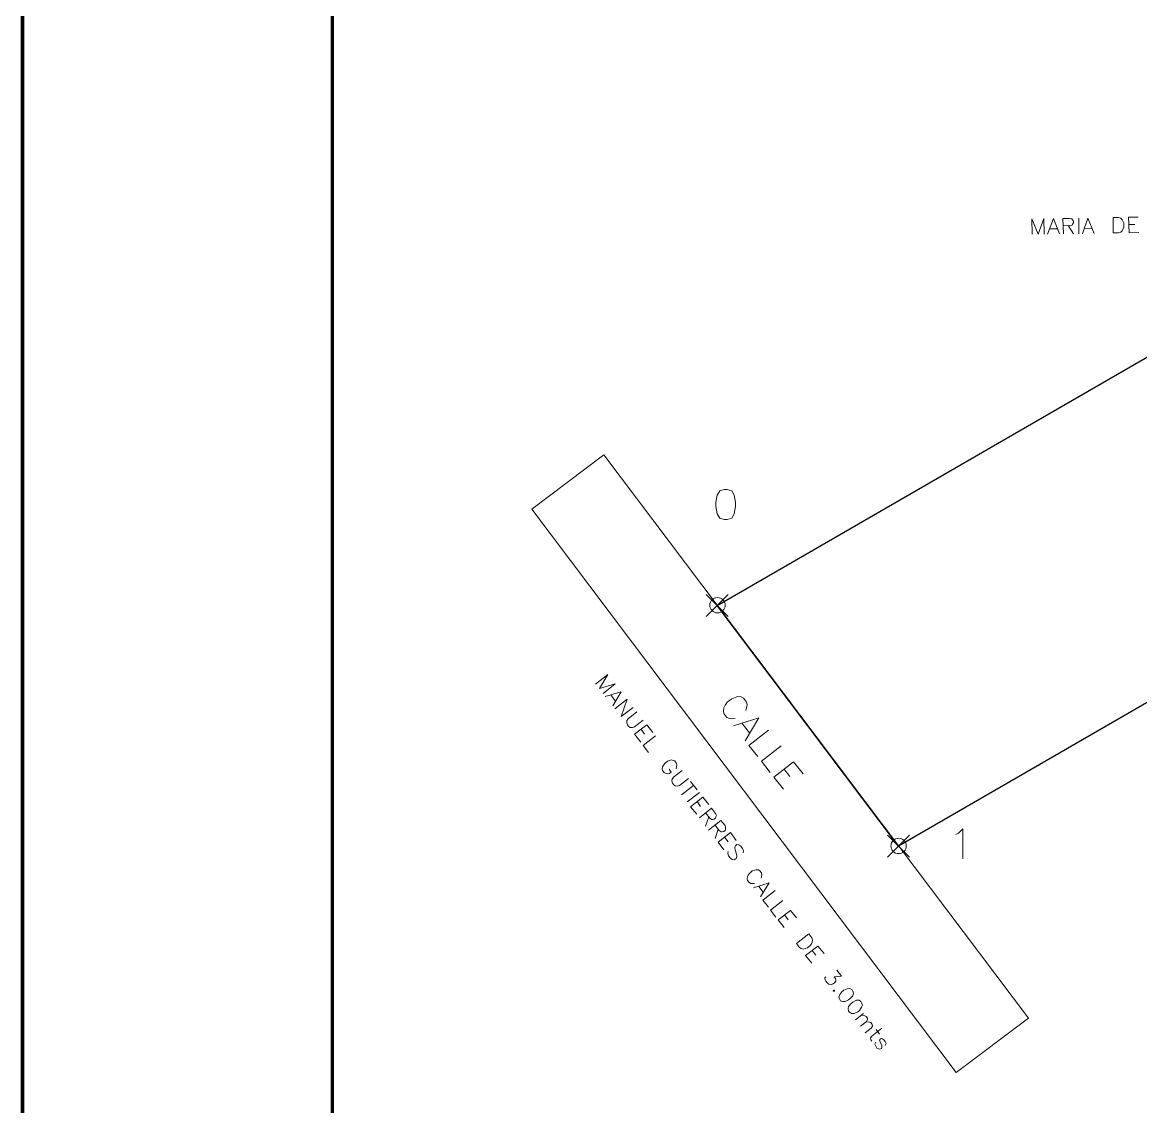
# Model space of a CAD drawing. Header units: millimetres. Extents: x 2303 to 2390, y 1702 to 1834.
# Drawn here: x 2303.29 to 2346.59, y 1759.28 to 1801.25 of the extents above; entities that cross this region are included whole.
import ezdxf

# ---------------------------------------------------------------- set-up
doc = ezdxf.new("R2010")
doc.units = ezdxf.units.MM
for name, color, linetype in [('PDF_0', 7, 'Continuous'), ('PDF_CVL_CUADCON_TIT', 7, 'Continuous'), ('PDF_CVL_CUADCON_TX', 7, 'Continuous'), ('PDF_CVL_PUNTO', 7, 'Continuous'), ('PDF_CVL_PUNTO_NUM', 7, 'Continuous')]:
    doc.layers.add(name, color=color, linetype=linetype)

msp = doc.modelspace()

# ---------------------------------------------------------------- linework, layer by layer
at = {"layer": 'PDF_0', "lineweight": 70}
for points in [[(2303.292, 1701.776), (2303.292, 1833.731), (2389.669, 1833.731), (2389.669, 1701.776), (2303.292, 1701.776), (2389.669, 1701.776), (2389.669, 1833.731), (2303.292, 1833.731)], [(2315.288, 1829.732), (2315.288, 1705.775), (2385.671, 1705.775), (2385.671, 1829.732)]]:
    msp.add_lwpolyline(points, close=True, dxfattribs=at)
at = {"layer": 'PDF_CVL_CUADCON_TIT', "lineweight": 30}
msp.add_lwpolyline([(2330.198, 1778.682), (2367.982, 1800.505), (2377.572, 1792.677), (2337.213, 1769.363)], close=True, dxfattribs=at)
at = {"layer": 'PDF_CVL_CUADCON_TIT', "lineweight": 9}
msp.add_lwpolyline([(2339.449, 1760.604), (2342.245, 1762.705), (2325.81, 1784.511), (2323.014, 1782.41)], close=True, dxfattribs=at)
at = {"layer": 'PDF_CVL_CUADCON_TX', "lineweight": 9}
for points in [[(2342.397, 1793.05), (2342.38, 1793.643), (2342.618, 1793.05), (2342.838, 1793.66), (2342.855, 1793.05)], [(2342.99, 1793.05), (2343.211, 1793.66), (2343.448, 1793.067)], [(2343.6, 1793.067), (2343.583, 1793.66), (2343.838, 1793.66), (2343.922, 1793.643), (2343.956, 1793.609), (2343.99, 1793.558), (2343.99, 1793.491), (2343.956, 1793.44), (2343.939, 1793.406), (2343.855, 1793.389), (2343.583, 1793.372)], [(2344.193, 1793.677), (2344.193, 1793.067)], [(2344.346, 1793.067), (2344.549, 1793.677), (2344.786, 1793.084)], [(2346.515, 1793.118), (2346.142, 1793.101), (2346.125, 1793.711), (2346.498, 1793.711)], [(2343.075, 1793.253), (2343.363, 1793.253)], [(2343.787, 1793.389), (2343.99, 1793.067)], [(2344.414, 1793.27), (2344.702, 1793.287)], [(2346.125, 1793.423), (2346.362, 1793.423)], [(2325.488, 1775.632), (2325.962, 1776.005), (2325.64, 1775.463), (2326.25, 1775.649), (2325.776, 1775.276)], [(2325.861, 1775.158), (2326.471, 1775.344), (2326.149, 1774.802)], [(2326.081, 1775.226), (2326.25, 1774.988)], [(2326.233, 1774.683), (2326.708, 1775.056), (2326.471, 1774.378), (2326.945, 1774.734)], [(2327.081, 1774.565), (2326.742, 1774.294), (2326.691, 1774.226), (2326.691, 1774.141), (2326.725, 1774.057), (2326.759, 1774.006), (2326.826, 1773.955), (2326.911, 1773.955), (2326.996, 1773.989), (2327.335, 1774.243)], [(2327.233, 1773.396), (2326.996, 1773.701), (2327.47, 1774.057), (2327.708, 1773.769)], [(2327.25, 1773.887), (2327.386, 1773.701)], [(2327.809, 1773.633), (2327.335, 1773.26), (2327.538, 1772.989)], [(2328.606, 1772.362), (2328.622, 1772.43), (2328.639, 1772.515), (2328.622, 1772.566), (2328.555, 1772.667), (2328.504, 1772.684), (2328.419, 1772.701), (2328.351, 1772.684), (2328.267, 1772.65), (2328.165, 1772.566), (2328.114, 1772.498), (2328.08, 1772.43), (2328.063, 1772.362), (2328.08, 1772.294), (2328.148, 1772.21), (2328.216, 1772.176), (2328.284, 1772.159), (2328.351, 1772.176), (2328.419, 1772.227), (2328.334, 1772.345)], [(2328.843, 1772.294), (2328.504, 1772.04), (2328.453, 1771.956), (2328.436, 1771.888), (2328.47, 1771.803), (2328.504, 1771.752), (2328.572, 1771.701), (2328.656, 1771.685), (2328.741, 1771.718), (2329.08, 1771.989)], [(2329.165, 1771.871), (2329.419, 1771.549)], [(2329.283, 1771.718), (2328.809, 1771.346)], [(2329.504, 1771.447), (2329.029, 1771.075)], [(2329.402, 1770.6), (2329.165, 1770.888), (2329.639, 1771.261), (2329.876, 1770.973)], [(2329.419, 1771.091), (2329.554, 1770.905)], [(2329.504, 1770.465), (2329.978, 1770.837), (2330.13, 1770.634), (2330.164, 1770.549), (2330.147, 1770.498), (2330.13, 1770.448), (2330.08, 1770.414), (2330.012, 1770.397), (2329.978, 1770.397), (2329.91, 1770.448), (2329.741, 1770.651)], [(2329.876, 1770.498), (2329.741, 1770.143)], [(2329.859, 1769.99), (2330.334, 1770.363), (2330.503, 1770.16), (2330.52, 1770.075), (2330.52, 1770.024), (2330.503, 1769.973), (2330.452, 1769.939), (2330.385, 1769.922), (2330.351, 1769.922), (2330.266, 1769.973), (2330.113, 1770.177)], [(2330.232, 1770.024), (2330.113, 1769.668)], [(2330.452, 1769.228), (2330.232, 1769.516), (2330.707, 1769.889), (2330.927, 1769.584)], [(2330.486, 1769.702), (2330.622, 1769.533)], [(2331.198, 1769.109), (2331.215, 1769.194), (2331.181, 1769.279), (2331.113, 1769.363), (2331.028, 1769.414), (2330.961, 1769.431), (2330.91, 1769.38), (2330.876, 1769.329), (2330.876, 1769.296), (2330.893, 1769.228), (2330.944, 1769.058), (2330.961, 1768.991), (2330.961, 1768.957), (2330.927, 1768.889), (2330.859, 1768.838), (2330.774, 1768.855), (2330.707, 1768.906), (2330.639, 1768.991), (2330.605, 1769.075), (2330.622, 1769.16)], [(2331.893, 1768.126), (2331.909, 1768.177), (2331.926, 1768.262), (2331.909, 1768.33), (2331.842, 1768.414), (2331.791, 1768.448), (2331.706, 1768.448), (2331.638, 1768.431), (2331.554, 1768.414), (2331.452, 1768.313), (2331.401, 1768.245), (2331.367, 1768.194), (2331.35, 1768.109), (2331.367, 1768.042), (2331.435, 1767.957), (2331.503, 1767.923), (2331.571, 1767.923), (2331.638, 1767.923)], [(2331.604, 1767.754), (2332.214, 1767.94), (2331.876, 1767.398)], [(2331.808, 1767.804), (2331.977, 1767.584)], [(2332.435, 1767.652), (2331.96, 1767.279), (2332.181, 1767.008)], [(2332.74, 1767.262), (2332.265, 1766.89), (2332.469, 1766.618)], [(2332.791, 1766.212), (2332.553, 1766.517), (2333.028, 1766.873), (2333.265, 1766.585)], [(2332.807, 1766.703), (2332.943, 1766.517)], [(2333.858, 1764.839), (2333.621, 1765.127), (2334.095, 1765.5), (2334.332, 1765.212)], [(2333.875, 1765.331), (2334.01, 1765.144)], [(2334.824, 1764.568), (2335.01, 1764.331), (2334.722, 1764.314), (2334.773, 1764.246), (2334.79, 1764.196), (2334.79, 1764.145), (2334.739, 1764.077), (2334.688, 1764.043), (2334.603, 1764.009), (2334.519, 1764.026), (2334.451, 1764.077), (2334.4, 1764.145), (2334.366, 1764.229), (2334.366, 1764.263), (2334.4, 1764.314)], [(2335.857, 1762.891), (2335.552, 1762.637)], [(2335.773, 1762.823), (2335.891, 1762.806), (2335.959, 1762.772), (2336.01, 1762.705), (2336.01, 1762.654), (2335.959, 1762.569), (2335.739, 1762.4)], [(2335.959, 1762.569), (2336.094, 1762.552), (2336.145, 1762.535), (2336.196, 1762.467), (2336.213, 1762.4), (2336.162, 1762.315), (2335.925, 1762.145)], [(2336.569, 1762.315), (2336.179, 1762.01), (2336.128, 1761.942), (2336.145, 1761.874), (2336.179, 1761.824)], [(2336.349, 1762.264), (2336.484, 1762.095)], [(2336.704, 1761.654), (2336.738, 1761.722), (2336.704, 1761.807), (2336.654, 1761.874), (2336.569, 1761.925), (2336.518, 1761.908), (2336.484, 1761.857), (2336.501, 1761.79), (2336.569, 1761.654), (2336.569, 1761.603), (2336.552, 1761.535), (2336.518, 1761.519), (2336.467, 1761.502), (2336.383, 1761.552), (2336.332, 1761.62), (2336.298, 1761.705), (2336.332, 1761.773)]]:
    msp.add_lwpolyline(points, dxfattribs=at)
for points in [[(2345.532, 1793.101), (2345.532, 1793.694), (2345.735, 1793.694), (2345.82, 1793.677), (2345.871, 1793.609), (2345.905, 1793.558), (2345.939, 1793.474), (2345.939, 1793.321), (2345.905, 1793.236), (2345.871, 1793.186), (2345.82, 1793.135), (2345.735, 1793.101)], [(2333.265, 1765.602), (2333.739, 1765.975), (2333.858, 1765.822), (2333.892, 1765.737), (2333.875, 1765.653), (2333.841, 1765.585), (2333.79, 1765.517), (2333.689, 1765.432), (2333.604, 1765.399), (2333.536, 1765.382), (2333.451, 1765.399), (2333.384, 1765.449)], [(2334.739, 1763.789), (2334.705, 1763.789), (2334.688, 1763.755), (2334.739, 1763.755)], [(2335.417, 1763.806), (2335.332, 1763.857), (2335.23, 1763.84), (2335.095, 1763.789), (2335.027, 1763.721), (2334.942, 1763.619), (2334.908, 1763.518), (2334.942, 1763.433), (2334.976, 1763.382), (2335.044, 1763.348), (2335.146, 1763.348), (2335.281, 1763.416), (2335.349, 1763.467), (2335.451, 1763.569), (2335.468, 1763.67), (2335.451, 1763.755)], [(2335.756, 1763.348), (2335.688, 1763.399), (2335.586, 1763.399), (2335.451, 1763.331), (2335.383, 1763.281), (2335.281, 1763.162), (2335.264, 1763.077), (2335.281, 1762.976), (2335.315, 1762.942), (2335.4, 1762.891), (2335.501, 1762.891), (2335.637, 1762.959), (2335.705, 1763.01), (2335.789, 1763.128), (2335.823, 1763.213), (2335.789, 1763.298)]]:
    msp.add_lwpolyline(points, close=True, dxfattribs=at)
at = {"layer": 'PDF_CVL_CUADCON_TX', "lineweight": 20}
for points in [[(2331.3, 1774.616), (2331.333, 1774.717), (2331.35, 1774.853), (2331.333, 1774.938), (2331.215, 1775.09), (2331.13, 1775.141), (2330.995, 1775.158), (2330.893, 1775.124), (2330.757, 1775.073), (2330.588, 1774.938), (2330.503, 1774.819), (2330.452, 1774.717), (2330.435, 1774.599), (2330.452, 1774.497), (2330.571, 1774.345), (2330.673, 1774.311), (2330.791, 1774.294), (2330.893, 1774.311)], [(2330.825, 1774.023), (2331.808, 1774.328), (2331.283, 1773.447)], [(2331.164, 1774.107), (2331.452, 1773.752)], [(2332.181, 1773.853), (2331.418, 1773.26), (2331.774, 1772.837)], [(2332.672, 1773.243), (2331.909, 1772.65), (2332.248, 1772.21)], [(2332.757, 1771.566), (2332.384, 1772.04), (2333.146, 1772.633), (2333.519, 1772.159)], [(2332.791, 1772.345), (2333.011, 1772.057)]]:
    msp.add_lwpolyline(points, dxfattribs=at)
at = {"layer": 'PDF_CVL_PUNTO', "lineweight": 20}
for points in [[(2329.775, 1778.259), (2330.622, 1779.106)], [(2329.775, 1779.106), (2330.622, 1778.259)], [(2336.789, 1768.94), (2337.636, 1769.787)], [(2336.789, 1769.787), (2337.636, 1768.94)]]:
    msp.add_lwpolyline(points, dxfattribs=at)
for centre in [(2330.207, 1778.691), (2337.221, 1769.372)]:
    msp.add_circle(centre, 0.297, dxfattribs=at)
at = {"layer": 'PDF_CVL_PUNTO_NUM', "lineweight": 20}
msp.add_lwpolyline([(2330.469, 1783.172), (2330.3, 1783.121), (2330.198, 1782.952), (2330.147, 1782.664), (2330.147, 1782.511), (2330.198, 1782.223), (2330.3, 1782.054), (2330.469, 1782.003), (2330.588, 1782.003), (2330.757, 1782.054), (2330.859, 1782.223), (2330.91, 1782.511), (2330.91, 1782.664), (2330.859, 1782.952), (2330.757, 1783.121), (2330.588, 1783.172)], close=True, dxfattribs=at)
msp.add_lwpolyline([(2339.432, 1769.821), (2339.534, 1769.872), (2339.703, 1770.041), (2339.703, 1768.872)], dxfattribs=at)

doc.saveas('drawing.dxf')
